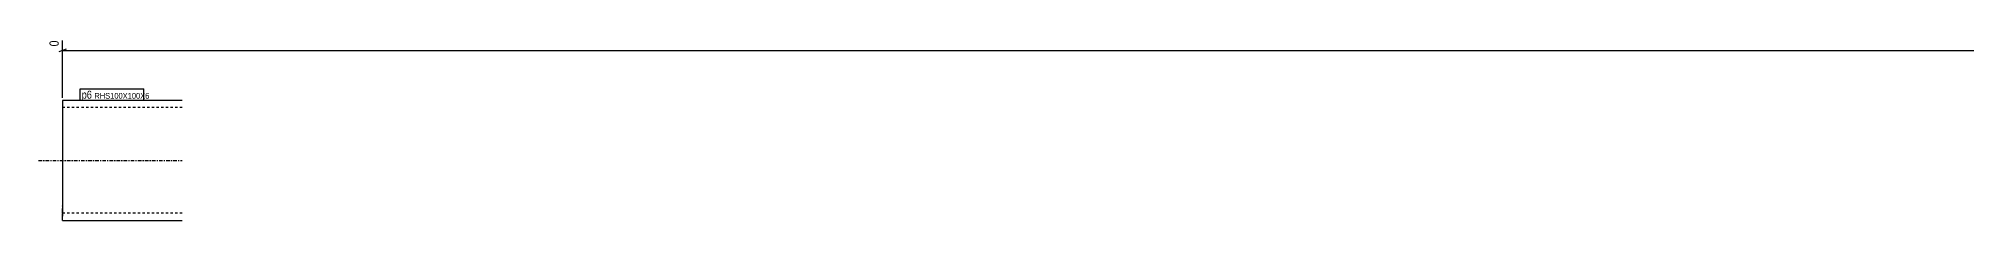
# Model space of a CAD drawing. Header units: millimetres. Extents: x 17 to 19271, y 5 to 1053.
# Drawn here: x 16053 to 17662, y 18 to 169 of the extents above; entities that cross this region are included whole.
import ezdxf

# ---------------------------------------------------------------- set-up
doc = ezdxf.new("R2010")
doc.units = ezdxf.units.MM
doc.linetypes.add('DXK_LINE_DOT2', pattern=[3.9198, 1.9599, -1.9599])
doc.linetypes.add('DXK_LINE_DOT3', pattern=[5.9187, 2.979, -0.9799, 0.9799, -0.9799])
for name, color, linetype in [('MÅLSÆTNING', 7, 'Continuous'), ('STÅL', 7, 'Continuous'), ('TEKST', 7, 'Continuous')]:
    doc.layers.add(name, color=color, linetype=linetype)
doc.styles.add('Arial Narrow', font='ARIALN.TTF', dxfattribs={"height": 0.2})

msp = doc.modelspace()

# ---------------------------------------------------------------- linework, layer by layer
at = {"layer": 'MÅLSÆTNING', "color": 7, "linetype": 'Continuous'}
for p, q in [((16072.8, 119.8), (16072.8, 167.6)), ((16075.8, 160.6), (16069.8, 158.2)), ((16072.8, 159.4), (18547.8, 159.4))]:
    msp.add_line(p, q, dxfattribs=at)
at = {"layer": 'STÅL', "color": 2, "linetype": 'Continuous'}
for p, q in [((16172.8, 117.8), (16072.8, 117.8)), ((16072.8, 117.8), (16072.8, 105.8)), ((16072.8, 105.8), (16072.8, 29.8)), ((16072.8, 29.8), (16072.8, 21.3)), ((16072.8, 18.7), (16072.8, 21.3)), ((16072.8, 17.8), (16072.8, 18.7)), ((16072.8, 17.8), (16172.8, 17.8))]:
    msp.add_line(p, q, dxfattribs=at)
at = {"layer": 'STÅL', "color": 7, "linetype": 'DXK_LINE_DOT2'}
for p, q in [((16172.8, 111.8), (16072.8, 111.8)), ((16072.8, 25.6), (16072.8, 29.8)), ((16072.8, 25.2), (16072.8, 25.6)), ((16072.8, 24.3), (16072.8, 25.2)), ((16072.8, 23.8), (16072.8, 24.3)), ((16172.8, 23.8), (16072.8, 23.8)), ((16072.8, 21.3), (16072.8, 23.8))]:
    msp.add_line(p, q, dxfattribs=at)
at = {"layer": 'STÅL', "color": 7, "linetype": 'DXK_LINE_DOT3'}
msp.add_line((16052.8, 67.8), (16172.8, 67.8), dxfattribs=at)

# ---------------------------------------------------------------- next in the draw order: wipeouts: each hides what was drawn before it
at = {"color": 0, "linetype": 'Continuous'}
msp.add_wipeout([(16071.2, 169.2), (16060, 169.2), (16060, 161.2), (16071.2, 161.2)], dxfattribs=at).dxf.layer = 'MÅLSÆTNING'
at = {"color": 0}
msp.add_wipeout([(16097.3, 119.2), (16097.3, 126.2), (16088.8, 126.2), (16088.8, 119.2)], dxfattribs=at).dxf.layer = 'TEKST'

# ---------------------------------------------------------------- next in the draw order: texts
at = {"layer": 'MÅLSÆTNING', "color": 3, "linetype": 'Continuous', "style": 'Arial Narrow'}
msp.add_text('0', height=7.64, rotation=90.0002, dxfattribs=at).set_placement((16069.6, 162.8))

# ---------------------------------------------------------------- next in the draw order: wipeouts: each hides what was drawn before it
at = {"color": 0}
msp.add_wipeout([(16097.3, 119.2), (16097.3, 126.2), (16088.8, 126.2), (16088.8, 119.2)], dxfattribs=at).dxf.layer = 'TEKST'

# ---------------------------------------------------------------- next in the draw order: linework, layer by layer
at = {"layer": 'TEKST', "color": 7, "linetype": 'Continuous'}
msp.add_line((16087.6, 118), (16087.6, 127.4), dxfattribs=at)

# ---------------------------------------------------------------- next in the draw order: wipeouts: each hides what was drawn before it
at = {"color": 0}
msp.add_wipeout([(16139.6, 119.2), (16139.6, 124.2), (16099.4, 124.2), (16099.4, 119.2)], dxfattribs=at).dxf.layer = 'TEKST'

# ---------------------------------------------------------------- next in the draw order: wipeouts: each hides what was drawn before it
msp.add_wipeout([(16139.6, 119.2), (16139.6, 124.2), (16099.4, 124.2), (16099.4, 119.2)], dxfattribs=at).dxf.layer = 'TEKST'

# ---------------------------------------------------------------- next in the draw order: linework, layer by layer
at = {"layer": 'TEKST', "color": 7, "linetype": 'Continuous'}
for p, q in [((16087.6, 127.4), (16140.8, 127.4)), ((16087.6, 118), (16140.8, 118)), ((16140.8, 118), (16140.8, 127.4))]:
    msp.add_line(p, q, dxfattribs=at)

# ---------------------------------------------------------------- next in the draw order: texts
at = {"layer": 'TEKST', "color": 3, "style": 'Arial Narrow'}
for s, height, p in [('p6', 6.68, (16088.8, 119.2)), ('RHS100X100X6', 4.772, (16099.4, 119.2))]:
    msp.add_text(s, height=height, dxfattribs=at).set_placement(p)

doc.saveas('drawing.dxf')
